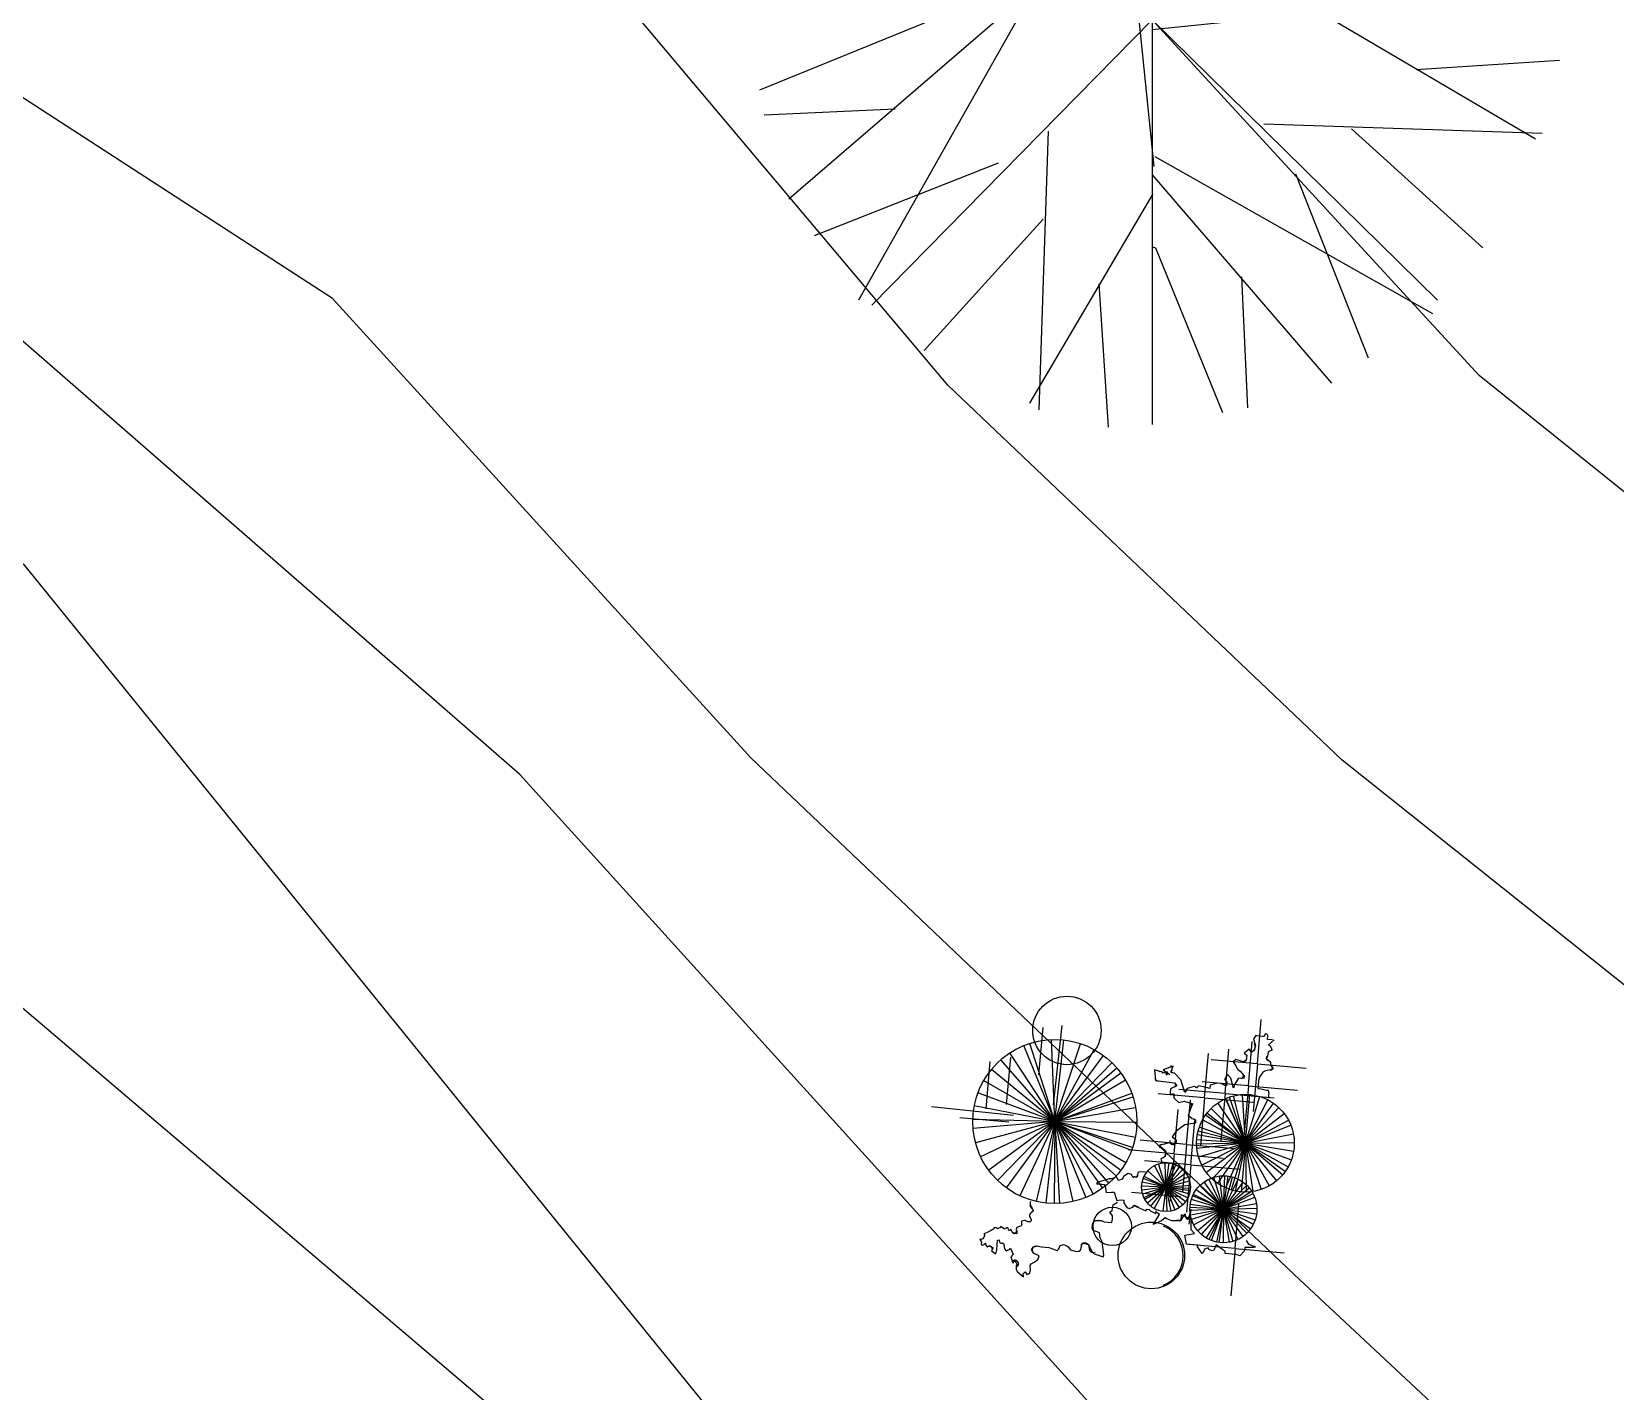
# Model space of a CAD drawing. Header units: millimetres. Extents: x 387 to 811, y 539 to 827.
# Drawn here: x 621.5 to 628.08, y 713.77 to 719.42 of the extents above; entities that cross this region are included whole.
import ezdxf

# ---------------------------------------------------------------- set-up
doc = ezdxf.new("R2010")
doc.units = ezdxf.units.MM
for name, color, linetype in [('12', 115, 'Continuous'), ('cuvas de nível', 51, 'Continuous'), ('vegetação', 112, 'Continuous')]:
    doc.layers.add(name, color=color, linetype=linetype)

# ---------------------------------------------------------------- blocks, each defined once
blk = doc.blocks.new('T2', base_point=(179.76, 122.92))
for p, q in [((179.76, 122.92), (179.76, 182.32)), ((187.6, 161.67), (186.23, 182.74)), ((166.66, 160.66), (165.76, 179.9)), ((179.27, 156.4), (169.42, 180.59)), ((179.68, 148.48), (197.76, 179.21)), ((179.77, 145.68), (153.43, 176.25)), ((158.72, 145.53), (148.04, 172.54)), ((179.38, 143.01), (138.6, 166.06)), ((137.87, 164.08), (179.76, 122.92)), ((150.5, 138.92), (131.2, 156.4)), ((179.76, 156.27), (179.27, 156.4)), ((181.73, 122.9), (179.52, 144.47)), ((163.39, 138.18), (122.51, 139.57))]:
    blk.add_line(p, q)
blk = doc.blocks.new('AHUA1PL2')
for p, q in [((0, 0), (0, 1.6829)), ((0.2221, 1.0978), (0.1833, 1.6947)), ((-0.3713, 1.0693), (-0.3968, 1.6144)), ((-0.0139, 0.9484), (-0.2932, 1.634)), ((-0.0024, 0.7242), (0.5099, 1.5949)), ((0.0003, 0.6449), (-0.7461, 1.511)), ((-0.5963, 0.6406), (-0.8989, 1.4057)), ((-0.0108, 0.5691), (-1.1663, 1.2222)), ((-1.187, 1.1662), (0, 0)), ((-0.8293, 0.4533), (-1.376, 0.9485)), ((-0.0001, 0.9449), (-0.0139, 0.9484)), ((0.0558, -0.0005), (-0.007, 0.6104)), ((-0.464, 0.4323), (-1.6222, 0.4717))]:
    blk.add_line(p, q)
at = {"xscale": 0.02833333322, "yscale": 0.02833333322, "zscale": 0.02833333322}
for p, rotation in [((0, 0.0148), 269.9999999999999), ((0, 0), 89.99999999999999), ((0, 0), 180)]:
    blk.add_blockref('T2', p, dxfattribs=dict(at, rotation=rotation))

msp = doc.modelspace()

# ---------------------------------------------------------------- linework, layer by layer
at = {"layer": '12'}
for p, q in [((623.5282, 716.3334, 99.02), (620.1082, 719.3134, 99)), ((627.4982, 711.9534, 99.04), (623.5282, 716.3334, 99.02))]:
    msp.add_line(p, q, dxfattribs=at)
msp.add_polyline3d([(599.8041, 731.7035, 92.2875), (603.4982, 729.1634, 92.81), (609.6882, 724.9634, 93.43), (620.9282, 715.8134, 94.5), (625.0682, 712.2934, 94.93), (628.6982, 708.6734, 94.97), (634.9407, 702.0188, 95.0318)], dxfattribs=at)
at = {"layer": 'cuvas de nível'}
for points in [[(638.9351, 693.2146, 97), (640.8982, 695.0534, 97), (640.4882, 697.0034, 97), (639.7382, 699.6734, 97), (633.9682, 707.3934, 97), (628.8782, 712.2634, 97), (626.7482, 714.2534, 97), (624.4882, 716.4034, 97), (622.7482, 718.3134, 97), (617.9682, 721.4134, 97), (612.9982, 724.2734, 97), (608.5482, 727.8634, 97), (604.1582, 731.5534, 97), (599.8982, 735.4134, 97), (599.8041, 735.5318, 97)], [(633.3197, 693.2146, 96), (631.3682, 696.6534, 96), (628.3382, 700.9134, 96), (626.7682, 702.7834, 96), (625.3882, 704.9534, 96), (626.9182, 710.4834, 96), (621.4682, 717.2034, 96), (616.8782, 720.3134, 96), (612.3882, 723.6634, 96), (607.7882, 727.2534, 96), (602.8682, 731.0234, 96), (599.8041, 733.9482, 96)], [(644.9203, 693.2146, 99), (643.7082, 697.8134, 99), (643.9882, 700.0134, 99), (643.3982, 705.4134, 99), (641.9282, 707.0534, 99), (638.5282, 709.8734, 99), (633.3682, 713.7234, 99), (628.8882, 716.8934, 99), (627.5182, 717.9934, 99), (626.1582, 719.4734, 99), (624.5782, 721.4834, 99), (619.6382, 724.7734, 99), (614.3182, 727.5034, 99), (609.3382, 730.7334, 99), (609.0092, 730.9755, 99)], [(643.6823, 693.2146, 98), (642.6882, 699.3534, 98), (643.3782, 701.3634, 98), (642.9182, 702.7034, 98), (640.6882, 705.7934, 98), (639.0282, 705.9134, 98), (635.3682, 709.2934, 98), (631.3082, 712.7834, 98), (628.1782, 715.4134, 98), (626.9482, 716.3934, 98), (625.3082, 717.9534, 98), (623.6682, 719.9034, 98), (618.7982, 723.0934, 98), (613.6582, 725.8934, 98), (608.9482, 729.3034, 98), (608.9182, 729.3269, 98)]]:
    msp.add_polyline3d(points, dxfattribs=at)
at = {"layer": 'vegetação'}
for p, q in [((626.5957, 715.1299, 97), (626.6118, 715.314, 97)), ((625.703, 715.2813, 97), (625.6857, 715.0838, 97)), ((625.7529, 714.89, 97), (625.7394, 715.2311, 97)), ((625.7827, 715.2902, 97), (625.7465, 714.9594, 97)), ((625.7529, 714.89, 97), (625.79, 715.2294, 97)), ((625.7529, 714.89, 97), (625.5663, 715.1759, 97)), ((625.7529, 714.89, 97), (625.624, 715.2061, 97)), ((625.7529, 714.89, 97), (625.6491, 715.2152, 97)), ((625.7529, 714.89, 97), (625.8601, 715.2141, 97)), ((625.7529, 714.89, 97), (625.8601, 715.2141, 97)), ((625.7529, 714.89, 97), (625.9163, 715.1898, 97)), ((625.7529, 714.89, 97), (625.955, 715.1651, 97)), ((626.376, 714.9889, 97), (626.3921, 715.173, 97)), ((626.4613, 715.007, 97), (626.4774, 715.1911, 97)), ((626.5586, 715.0385, 97), (626.5747, 715.2226, 97)), ((625.4834, 715.1403, 97), (625.4661, 714.9428, 97)), ((625.7529, 714.89, 97), (625.4891, 715.1067, 97)), ((625.7529, 714.89, 97), (625.5284, 715.1472, 97)), ((625.5686, 715.1583, 97), (625.5513, 714.9609, 97)), ((625.7529, 714.89, 97), (625.9907, 715.135, 97)), ((625.7529, 714.89, 97), (626.0112, 715.1132, 97)), ((626.5957, 715.1299, 97), (626.4031, 715.1468, 97)), ((626.5957, 715.1299, 97), (626.5784, 714.9325, 97)), ((626.5957, 715.1299, 97), (626.7993, 715.1121, 97)), ((625.7529, 714.89, 97), (625.457, 715.0603, 97)), ((625.7529, 714.89, 97), (626.0278, 715.0925, 97)), ((625.7529, 714.89, 97), (626.0469, 715.0635, 97)), ((626.5586, 715.0385, 97), (626.366, 715.0554, 97)), ((626.5586, 715.0385, 97), (626.5413, 714.8411, 97)), ((626.5586, 715.0385, 97), (626.7623, 715.0207, 97)), ((625.7529, 714.89, 97), (625.433, 715.0093, 97)), ((625.7529, 714.89, 97), (626.0732, 715.0083, 97)), ((625.7529, 714.89, 97), (626.0786, 714.9923, 97)), ((626.376, 714.9889, 97), (626.1834, 715.0058, 97)), ((626.4613, 715.007, 97), (626.2687, 715.0238, 97)), ((626.3009, 714.7952, 97), (626.317, 714.9793, 97)), ((626.376, 714.9889, 97), (626.3588, 714.7915, 97)), ((626.376, 714.9889, 97), (626.5797, 714.9711, 97)), ((626.546, 714.7998, 97), (626.4312, 714.9677, 97)), ((626.4613, 715.007, 97), (626.444, 714.8096, 97)), ((626.4613, 715.007, 97), (626.6649, 714.9892, 97)), ((626.546, 714.7998, 97), (626.463, 714.9855, 97)), ((626.546, 714.7998, 97), (626.4652, 714.9864, 97)), ((626.546, 714.7998, 97), (626.48, 714.9922, 97)), ((626.546, 714.7998, 97), (626.497, 714.9972, 97)), ((626.546, 714.7998, 97), (626.5335, 715.0028, 97)), ((626.546, 714.7998, 97), (626.5637, 715.0024, 97)), ((626.546, 714.7998, 97), (626.6056, 714.9942, 97)), ((626.546, 714.7998, 97), (626.6056, 714.9942, 97)), ((626.546, 714.7998, 97), (626.6394, 714.9805, 97)), ((626.546, 714.7998, 97), (626.6628, 714.9663, 97)), ((625.2401, 714.9533, 97), (625.5814, 714.916, 97)), ((625.3575, 714.9073, 97), (625.5612, 714.8895, 97)), ((625.7529, 714.89, 97), (625.4116, 714.899, 97)), ((625.7529, 714.89, 97), (625.4178, 714.955, 97)), ((625.7529, 714.89, 97), (626.0891, 714.9492, 97)), ((626.2502, 714.756, 97), (626.2663, 714.9401, 97)), ((626.546, 714.7998, 97), (626.3676, 714.8974, 97)), ((626.546, 714.7998, 97), (626.3796, 714.9166, 97)), ((626.546, 714.7998, 97), (626.3861, 714.9255, 97)), ((626.546, 714.7998, 97), (626.4031, 714.9445, 97)), ((626.546, 714.7998, 97), (626.6844, 714.9488, 97)), ((626.546, 714.7998, 97), (626.707, 714.924, 97)), ((626.546, 714.7998, 97), (626.7253, 714.8958, 97)), ((625.7529, 714.89, 97), (625.4127, 714.8612, 97)), ((625.7529, 714.89, 97), (625.4233, 714.8009, 97)), ((625.7529, 714.89, 97), (625.4445, 714.7435, 97)), ((625.7529, 714.89, 97), (625.4781, 714.6874, 97)), ((625.7529, 714.89, 97), (625.5152, 714.645, 97)), ((625.7529, 714.89, 97), (625.5508, 714.6148, 97)), ((625.7529, 714.89, 97), (625.6076, 714.581, 97)), ((625.7529, 714.89, 97), (625.6752, 714.5575, 97)), ((625.7529, 714.89, 97), (625.7158, 714.5506, 97)), ((625.7529, 714.89, 97), (625.7511, 714.5486, 97)), ((625.7529, 714.89, 97), (625.9774, 714.6328, 97)), ((625.7529, 714.89, 97), (625.9521, 714.6127, 97)), ((625.7529, 714.89, 97), (626.0088, 714.664, 97)), ((625.7529, 714.89, 97), (626.0728, 714.7707, 97)), ((625.7529, 714.89, 97), (626.077, 714.7828, 97)), ((625.7529, 714.89, 97), (626.0488, 714.7196, 97)), ((625.7529, 714.89, 97), (626.028, 714.6878, 97)), ((625.7529, 714.89, 97), (626.0881, 714.8249, 97)), ((625.7529, 714.89, 97), (626.0943, 714.8882, 97)), ((625.7529, 714.89, 97), (626.0943, 714.8882, 97)), ((625.7529, 714.89, 97), (625.828, 714.5569, 97)), ((625.7529, 714.89, 97), (625.8818, 714.5738, 97)), ((625.7529, 714.89, 97), (625.9131, 714.5885, 97)), ((625.7529, 714.89, 97), (625.7721, 714.5491, 97)), ((626.3189, 714.7099, 97), (626.335, 714.894, 97)), ((626.546, 714.7998, 97), (626.3456, 714.8342, 97)), ((626.546, 714.7998, 97), (626.3491, 714.8507, 97)), ((626.546, 714.7998, 97), (626.354, 714.8667, 97)), ((626.546, 714.7998, 97), (626.7352, 714.8744, 97)), ((626.546, 714.7998, 97), (626.7454, 714.8394, 97)), ((626.2502, 714.756, 97), (626.0576, 714.7728, 97)), ((626.3009, 714.7952, 97), (626.1083, 714.8121, 97)), ((626.3009, 714.7952, 97), (626.2836, 714.5978, 97)), ((626.3009, 714.7952, 97), (626.5046, 714.7774, 97)), ((626.546, 714.7998, 97), (626.3427, 714.7965, 97)), ((626.546, 714.7998, 97), (626.3432, 714.8147, 97)), ((626.546, 714.7998, 97), (626.3438, 714.7783, 97)), ((626.546, 714.7998, 97), (626.3509, 714.7425, 97)), ((626.546, 714.7998, 97), (626.3643, 714.7086, 97)), ((626.546, 714.7998, 97), (626.3835, 714.6776, 97)), ((626.546, 714.7998, 97), (626.4079, 714.6506, 97)), ((626.546, 714.7998, 97), (626.4292, 714.6334, 97)), ((626.546, 714.7998, 97), (626.4635, 714.614, 97)), ((626.546, 714.7998, 97), (626.4864, 714.6055, 97)), ((626.546, 714.7998, 97), (626.504, 714.6009, 97)), ((626.546, 714.7998, 97), (626.5283, 714.5973, 97)), ((626.546, 714.7998, 97), (626.7493, 714.8032, 97)), ((626.546, 714.7998, 97), (626.7493, 714.8032, 97)), ((626.546, 714.7998, 97), (626.5493, 714.5965, 97)), ((626.546, 714.7998, 97), (626.5766, 714.5988, 97)), ((626.546, 714.7998, 97), (626.612, 714.6075, 97)), ((626.546, 714.7998, 97), (626.7013, 714.6686, 97)), ((626.546, 714.7998, 97), (626.6754, 714.643, 97)), ((626.546, 714.7998, 97), (626.6453, 714.6224, 97)), ((626.546, 714.7998, 97), (626.7124, 714.683, 97)), ((626.546, 714.7998, 97), (626.7244, 714.7022, 97)), ((626.546, 714.7998, 97), (626.7466, 714.7668, 97)), ((626.546, 714.7998, 97), (626.7375, 714.7315, 97)), ((626.3189, 714.7099, 97), (626.1263, 714.7268, 97)), ((626.2156, 714.6172, 97), (626.168, 714.7071, 97)), ((626.2156, 714.6172, 97), (626.168, 714.7071, 97)), ((626.2156, 714.6172, 97), (626.1848, 714.7141, 97)), ((626.2156, 714.6172, 97), (626.2119, 714.7188, 97)), ((626.2156, 714.6172, 97), (626.2287, 714.7181, 97)), ((626.2156, 714.6172, 97), (626.2451, 714.7145, 97)), ((626.2156, 714.6172, 97), (626.2562, 714.7105, 97)), ((626.2156, 714.6172, 97), (626.2721, 714.7018, 97)), ((626.2502, 714.756, 97), (626.2329, 714.5586, 97)), ((626.2502, 714.756, 97), (626.4539, 714.7382, 97)), ((626.3189, 714.7099, 97), (626.3016, 714.5125, 97)), ((626.3189, 714.7099, 97), (626.5226, 714.6921, 97)), ((626.2156, 714.6172, 97), (626.1162, 714.6386, 97)), ((626.2156, 714.6172, 97), (626.1207, 714.6535, 97)), ((626.2156, 714.6172, 97), (626.1243, 714.6619, 97)), ((626.2156, 714.6172, 97), (626.1395, 714.6846, 97)), ((626.2156, 714.6172, 97), (626.2863, 714.6903, 97)), ((626.2156, 714.6172, 97), (626.2863, 714.6903, 97)), ((626.2156, 714.6172, 97), (626.2982, 714.6765, 97)), ((626.2156, 714.6172, 97), (626.3075, 714.6608, 97)), ((626.2156, 714.6172, 97), (626.3138, 714.6437, 97)), ((626.4545, 714.5252, 97), (626.374, 714.6389, 97)), ((626.4545, 714.5252, 97), (626.3939, 714.6506, 97)), ((626.4545, 714.5252, 97), (626.4153, 714.6589, 97)), ((626.4545, 714.5252, 97), (626.4379, 714.6635, 97)), ((626.4545, 714.5252, 97), (626.4609, 714.6643, 97)), ((626.4545, 714.5252, 97), (626.474, 714.6631, 97)), ((626.4545, 714.5252, 97), (626.4923, 714.6592, 97)), ((626.4545, 714.5252, 97), (626.5157, 714.6503, 97)), ((626.4545, 714.5252, 97), (626.537, 714.6374, 97)), ((626.0726, 714.5967, 97), (626.2763, 714.5789, 97)), ((626.2156, 714.6172, 97), (626.1141, 714.6219, 97)), ((626.2156, 714.6172, 97), (626.1147, 714.6051, 97)), ((626.2156, 714.6172, 97), (626.1181, 714.5887, 97)), ((626.2156, 714.6172, 97), (626.1241, 714.573, 97)), ((626.2156, 714.6172, 97), (626.128, 714.5656, 97)), ((626.2156, 714.6172, 97), (626.1387, 714.5508, 97)), ((626.2156, 714.6172, 97), (626.1518, 714.5381, 97)), ((626.2156, 714.6172, 97), (626.1669, 714.528, 97)), ((626.2156, 714.6172, 97), (626.2026, 714.5164, 97)), ((626.2156, 714.6172, 97), (626.3169, 714.6257, 97)), ((626.2156, 714.6172, 97), (626.2975, 714.557, 97)), ((626.2156, 714.6172, 97), (626.3135, 714.5896, 97)), ((626.2156, 714.6172, 97), (626.3163, 714.603, 97)), ((626.2156, 714.6172, 97), (626.307, 714.5726, 97)), ((626.2156, 714.6172, 97), (626.3172, 714.6126, 97)), ((626.2156, 714.6172, 97), (626.2522, 714.5224, 97)), ((626.2156, 714.6172, 97), (626.2196, 714.5157, 97)), ((626.2156, 714.6172, 97), (626.236, 714.5176, 97)), ((626.2156, 714.6172, 97), (626.2194, 714.5156, 97)), ((626.2156, 714.6172, 97), (626.2711, 714.5321, 97)), ((626.2156, 714.6172, 97), (626.2854, 714.5433, 97)), ((626.4545, 714.5252, 97), (626.3267, 714.5807, 97)), ((626.4545, 714.5252, 97), (626.3296, 714.5869, 97)), ((626.4545, 714.5252, 97), (626.3415, 714.6066, 97)), ((626.4545, 714.5252, 97), (626.3564, 714.6241, 97)), ((626.4545, 714.5252, 97), (626.5513, 714.6253, 97)), ((626.4545, 714.5252, 97), (626.5612, 714.6147, 97)), ((626.4545, 714.5252, 97), (626.5712, 714.6012, 97)), ((626.4545, 714.5252, 97), (626.5775, 714.5905, 97)), ((626.4545, 714.5252, 97), (626.5845, 714.5752, 97)), ((626.4545, 714.5252, 97), (626.3152, 714.5201, 97)), ((626.4545, 714.5252, 97), (626.3153, 714.5323, 97)), ((626.4545, 714.5252, 97), (626.3165, 714.5447, 97)), ((626.4545, 714.5252, 97), (626.3172, 714.5011, 97)), ((626.4545, 714.5252, 97), (626.3211, 714.5655, 97)), ((626.4545, 714.5252, 97), (626.3217, 714.4829, 97)), ((626.4545, 714.5252, 97), (626.3314, 714.4599, 97)), ((626.4545, 714.5252, 97), (626.3314, 714.4599, 97)), ((626.4545, 714.5252, 97), (626.3477, 714.4356, 97)), ((626.4545, 714.5252, 97), (626.3622, 714.4208, 97)), ((626.4545, 714.5252, 97), (626.3826, 714.4058, 97)), ((626.4545, 714.5252, 97), (626.3933, 714.4, 97)), ((626.4545, 714.5252, 97), (626.4032, 714.3956, 97)), ((626.4545, 714.5252, 97), (626.4253, 714.389, 97)), ((626.4545, 714.5252, 97), (626.4349, 714.3872, 97)), ((626.4545, 714.5252, 97), (626.4536, 714.3859, 97)), ((626.4545, 714.5252, 97), (626.5917, 714.5492, 97)), ((626.4545, 714.5252, 97), (626.5937, 714.5303, 97)), ((626.4545, 714.5252, 97), (626.5525, 714.4262, 97)), ((626.4545, 714.5252, 97), (626.5675, 714.4437, 97)), ((626.4545, 714.5252, 97), (626.5793, 714.4634, 97)), ((626.4545, 714.5252, 97), (626.5924, 714.5056, 97)), ((626.4545, 714.5252, 97), (626.5867, 714.4813, 97)), ((626.4545, 714.5252, 97), (626.5349, 714.4114, 97)), ((626.4545, 714.5252, 97), (626.4936, 714.3915, 97)), ((626.4545, 714.5252, 97), (626.4785, 714.388, 97)), ((626.4545, 714.5252, 97), (626.4785, 714.388, 97)), ((626.4545, 714.5252, 97), (626.5151, 714.3997, 97)), ((626.5031, 714.3624, 97), (626.5192, 714.5465, 97)), ((626.5031, 714.3624, 97), (626.3105, 714.3793, 97)), ((626.5031, 714.3624, 97), (626.4858, 714.165, 97)), ((626.5031, 714.3624, 97), (626.7067, 714.3446, 97))]:
    msp.add_line(p, q, dxfattribs=at)
at = {"layer": 'vegetação', "elevation": 97}
for points in [[(626.659, 715.23), (626.6373, 715.2319), (626.6373, 715.2319), (626.6386, 715.2464), (626.6389, 715.25), (626.6356, 715.2539), (626.6284, 715.2545), (626.6238, 715.244), (626.6202, 715.2443), (626.6058, 715.2456), (626.595, 715.2465), (626.5877, 715.2472), (626.5793, 715.2333), (626.5849, 715.2146), (626.5879, 715.2071), (626.5824, 715.1857), (626.5709, 715.1794), (626.561, 715.1912), (626.5414, 715.1747), (626.5516, 715.1666), (626.5497, 715.1449), (626.5382, 715.1386), (626.5064, 715.1487), (626.4946, 715.1388), (626.5012, 715.1309), (626.5075, 715.1195), (626.5137, 715.108), (626.5239, 715.0998), (626.5404, 715.0802), (626.5395, 715.0693), (626.5178, 715.0712), (626.5008, 715.0436), (626.496, 715.0294), (626.485, 715.0704), (626.4718, 715.0862), (626.4591, 715.0654), (626.469, 715.0536), (626.4677, 715.0392), (626.4431, 715.0486), (626.4286, 715.0499), (626.3988, 715.0416), (626.3976, 715.0271), (626.3834, 715.032), (626.3513, 715.0384), (626.3434, 715.0319), (626.3329, 715.0364), (626.3031, 715.0281), (626.2943, 715.0107), (626.2771, 715.0631), (626.2504, 715.091), (626.2363, 715.0958), (626.2457, 715.1205), (626.2044, 715.1059), (626.2317, 715.0853), (626.168, 715.1055), (626.1714, 715.0615), (626.2505, 715.0509), (626.2604, 715.0391), (626.2339, 715.0269), (626.2323, 715.0088), (626.2392, 715.0046), (626.25, 715.0036), (626.2488, 714.9892), (626.2553, 714.9813), (626.2688, 714.9692), (626.2911, 714.9745), (626.3266, 714.9641), (626.322, 714.9536), (626.3077, 714.9148), (626.3146, 714.9106), (626.3248, 714.9024), (626.3389, 714.8975), (626.3377, 714.8831), (626.3193, 714.881), (626.2934, 714.876), (626.2584, 714.8499), (626.2418, 714.8259), (626.2556, 714.8174), (626.2579, 714.8026), (626.2461, 714.7928), (626.2287, 714.8016), (626.1877, 714.7906), (626.2081, 714.7742), (626.2147, 714.7664), (626.2135, 714.7519), (626.2135, 714.7519), (626.2128, 714.7447), (626.1938, 714.7354), (626.1965, 714.7243)], [(626.6662, 715.2294), (626.6426, 715.2096), (626.6496, 715.2053), (626.6555, 715.1903), (626.6552, 715.1866), (626.6401, 715.1807), (626.6385, 715.1626), (626.634, 715.1521), (626.6475, 715.14), (626.6508, 715.136), (626.6498, 715.1252), (626.6597, 715.1134), (626.6591, 715.1062), (626.6296, 715.1015), (626.6181, 715.0952), (626.6014, 715.0712), (626.5977, 715.0278), (626.6121, 715.0266), (626.6334, 715.021), (626.6406, 715.0204), (626.643, 715.0056), (626.6427, 715.002), (626.642, 714.9948), (626.6414, 714.9876)], [(626.1307, 714.679), (626.1054, 714.6813), (626.0979, 714.6783), (626.0966, 714.6638), (626.0963, 714.6602), (626.078, 714.6582), (626.0717, 714.6696), (626.0576, 714.6745), (626.0383, 714.6616), (626.0379, 714.658), (626.0337, 714.6511), (626.0186, 714.6452), (626.0186, 714.6452), (626.0091, 714.6606), (625.9901, 714.6513), (625.9793, 714.6522), (625.953, 714.6436), (625.9307, 714.6383), (625.9265, 714.6314), (625.9482, 714.6295), (625.959, 714.6285), (625.962, 714.621), (625.967, 714.5951), (625.9889, 714.5968), (625.9962, 714.5961), (625.9998, 714.5958), (626.0084, 714.5696), (626.0114, 714.562), (626.0261, 714.5644), (626.0261, 714.5644), (626.0406, 714.5631), (626.0396, 714.5523), (626.0525, 714.533), (626.063, 714.5284), (626.078, 714.5344), (626.0823, 714.5413), (626.1312, 714.5188), (626.1355, 714.5257), (626.1463, 714.5247), (626.1529, 714.5169), (626.1739, 714.5078), (626.1749, 714.5186)], [(625.652, 714.5569), (625.6506, 714.5546), (625.6505, 714.5534), (625.6502, 714.5498), (625.65, 714.5474), (625.6498, 714.545), (625.6521, 714.5436), (625.6529, 714.5399), (625.655, 714.5361), (625.6572, 714.5335), (625.6593, 714.5298), (625.6613, 714.5248), (625.6633, 714.521), (625.663, 714.5174), (625.6565, 714.5119), (625.6564, 714.5107), (625.6539, 714.5097), (625.6499, 714.5053), (625.6483, 714.5006), (625.6479, 714.4958), (625.651, 714.4907), (625.655, 714.4807), (625.6547, 714.4771), (625.6507, 714.4727), (625.641, 714.4723), (625.6294, 714.4781), (625.627, 714.4783), (625.6148, 714.4758), (625.6143, 714.471), (625.6151, 714.4661), (625.616, 714.4624), (625.6131, 714.4567), (625.6056, 714.4537), (625.5956, 714.4498), (625.5926, 714.4428), (625.5934, 714.4379), (625.5952, 714.4317), (625.5945, 714.4233), (625.5768, 714.4285), (625.5708, 714.4423), (625.5708, 714.4423), (625.5696, 714.4424), (625.5679, 714.4365), (625.5655, 714.4367), (625.5655, 714.4367), (625.5631, 714.4369), (625.5597, 714.4396), (625.5598, 714.4408), (625.5592, 714.4469), (625.5581, 714.4482), (625.5557, 714.4484), (625.5533, 714.4486), (625.5495, 714.4466), (625.5481, 714.4443), (625.542, 714.4436), (625.5272, 714.4533), (625.5272, 714.4533), (625.5293, 714.4507), (625.5154, 714.4435), (625.5132, 714.4449), (625.5086, 714.4477), (625.4991, 714.4498), (625.5002, 714.4485), (625.4998, 714.4437), (625.4959, 714.4404), (625.4884, 714.4374), (625.4873, 714.4387), (625.4858, 714.4353), (625.4719, 714.428), (625.4582, 714.4232), (625.4626, 714.418), (625.4583, 714.4111), (625.4567, 714.4065), (625.4539, 714.4019), (625.4502, 714.401), (625.4477, 714.4), (625.4417, 714.4005), (625.4426, 714.3969), (625.4449, 714.3955), (625.447, 714.3917), (625.4491, 714.3879), (625.4474, 714.3832), (625.447, 714.3784), (625.4528, 714.3755), (625.4579, 714.3786), (625.4605, 714.3808), (625.4644, 714.3841), (625.4667, 714.3827), (625.464, 714.3793), (625.4715, 714.369), (625.4727, 714.3689), (625.4778, 714.3721), (625.4826, 714.3717), (625.4965, 714.3644), (625.4893, 714.3518), (625.5075, 714.3394), (625.5126, 714.3558), (625.5134, 714.3786), (625.5148, 714.3954), (625.52, 714.3985), (625.5222, 714.3971), (625.5249, 714.386), (625.5284, 714.3845), (625.538, 714.3837), (625.5403, 714.3835), (625.5431, 714.3736), (625.5428, 714.37), (625.5443, 714.3602), (625.5509, 714.3524), (625.556, 714.3556), (625.566, 714.3595), (625.5687, 714.3629), (625.5767, 714.3441), (625.5797, 714.3367), (625.5744, 714.3311), (625.5702, 714.3254), (625.5801, 714.3005), (625.5821, 714.3087), (625.5881, 714.3094), (625.5924, 714.303), (625.5955, 714.2967), (625.5926, 714.2909), (625.5924, 714.2753), (625.5975, 714.2652), (625.6222, 714.2438), (625.621, 714.2571), (625.6301, 714.2648), (625.6363, 714.2534), (625.6476, 714.2584), (625.6513, 714.2725), (625.6504, 714.2907), (625.6548, 714.2988), (625.6673, 714.3049), (625.6829, 714.3168), (625.6878, 714.332), (625.6727, 714.3382), (625.6657, 714.3412), (625.6563, 714.3577), (625.6645, 714.369), (625.6769, 714.3727), (625.6982, 714.3685), (625.7282, 714.3658), (625.7632, 714.3531), (625.7687, 714.3599), (625.7714, 714.3633), (625.776, 714.3749), (625.7896, 714.3786), (625.8036, 714.3737), (625.808, 714.3685), (625.819, 714.3567), (625.8426, 714.3498), (625.8535, 714.3513), (625.8599, 714.3555), (625.8635, 714.3685), (625.8643, 714.378), (625.8733, 714.3845), (625.8922, 714.3792), (625.8974, 714.3703), (625.9065, 714.3502), (625.9165, 714.3397), (625.9539, 714.3268), (625.957, 714.335), (625.9498, 714.3898), (625.9416, 714.4062), (625.9386, 714.427), (625.9246, 714.433), (625.9118, 714.4378), (625.909, 714.4476), (625.9108, 714.468), (625.9214, 714.4791), (625.9478, 714.478), (625.9582, 714.4723), (625.9906, 714.4706), (625.993, 714.4837), (625.993, 714.4981), (625.9823, 714.5135), (625.9913, 714.52), (625.9958, 714.5437), (626.0137, 714.5554)], [(625.6522, 714.5448), (625.6495, 714.5415), (625.6525, 714.5352), (625.6557, 714.5301), (625.661, 714.5224), (625.6618, 714.5175)], [(626.1, 714.5324), (626.1003, 714.5355), (626.0984, 714.535), (626.0959, 714.5353), (626.0947, 714.5354), (626.0942, 714.5366), (626.093, 714.5374), (626.0918, 714.5381), (626.0888, 714.5396), (626.0882, 714.5396), (626.0834, 714.5413), (626.0807, 714.5384), (626.0806, 714.5378), (626.0766, 714.5338)], [(626.5495, 714.3948), (626.5591, 714.3794), (626.5873, 714.3696), (626.5798, 714.3667), (626.5434, 714.3662), (626.5421, 714.3517), (626.5222, 714.3316), (626.5081, 714.3365), (626.5045, 714.3368), (626.4612, 714.3406), (626.4621, 714.3515), (626.4516, 714.356), (626.4243, 714.3766), (626.4152, 714.3556), (626.4076, 714.3526), (626.3935, 714.3575), (626.3905, 714.365), (626.3755, 714.359), (626.3706, 714.3449), (626.3667, 714.3416), (626.3472, 714.3688), (626.3479, 714.376), (626.301, 714.3801), (626.2933, 714.4172), (626.3339, 714.4246), (626.3208, 714.4403), (626.3209, 714.484), (626.2789, 714.5022), (626.2767, 714.4769), (626.2403, 714.4765), (626.2193, 714.4856), (626.2124, 714.4898), (626.1967, 714.4766), (626.1626, 714.4614), (626.188, 714.5029), (626.1778, 714.5111)], [(626.3118, 714.4629), (626.3208, 714.524), (626.3062, 714.4816), (626.2963, 714.4934), (626.2973, 714.5043), (626.2897, 714.5013), (626.277, 714.4805), (626.277, 714.4805), (626.2622, 714.4782), (626.2586, 714.4785)], [(625.6792, 714.3713), (625.6618, 714.3656)]]:
    msp.add_lwpolyline(points, dxfattribs=at)
at = {"layer": 'vegetação'}
for centre, radius in [((625.8035, 715.2691, 97), 0.1424), ((625.7529, 714.89, 97), 0.3414), ((626.546, 714.7998, 97), 0.2033), ((626.2156, 714.6172, 97), 0.1017), ((626.4545, 714.5252, 97), 0.1393), ((625.992, 714.4539, 97), 0.0799), ((626.1546, 714.3332, 97), 0.1385)]:
    msp.add_circle(centre, radius, dxfattribs=at)
for centre, radius, start, end in [((626.5371, 715.1537, 97), 0.0149, 234.08743, 25.9821), ((626.5636, 715.2019, 97), 0.0234, 321.99166, 28.00834), ((626.6416, 715.1536, 97), 0.00903, 110.51533, 282.1789), ((626.1928, 715.0865, 97), 0.0117, 14.56233, 118.52587), ((626.218, 715.0909, 97), 0.00531, 242.24827, 83.59079), ((626.2379, 715.1147, 97), 0.00579, 5.17697, 149.61605), ((626.2449, 715.0998, 97), 0.00752, 124.13002, 250.89862), ((626.6514, 715.1114, 97), 0.00708, 234.75331, 37.99469), ((626.1806, 715.0695, 97), 0.0104, 167.14283, 289.05093), ((626.2505, 715.0422, 97), 0.00661, 271.40863, 78.59137), ((626.3427, 715.0378, 97), 0.00618, 232.22828, 347.37496), ((626.4614, 715.0494, 97), 0.00851, 218.54659, 38.05143), ((626.5269, 715.0805, 97), 0.0107, 275.30904, 53.73312), ((626.2446, 714.9995, 97), 0.0052, 320.87715, 130.47557), ((626.2961, 715.0208, 97), 0.00531, 193.23458, 8.69272), ((626.3146, 714.9594, 97), 0.0083, 312.83145, 87.80722), ((626.3294, 714.8925, 97), 0.00899, 330.50273, 69.84559), ((626.1957, 714.7864, 97), 0.00725, 77.38633, 230.15935), ((626.2446, 714.8077, 97), 0.0135, 162.86592, 294.00968), ((626.244, 714.8091, 97), 0.015, 294.00968, 34.10834), ((626.2017, 714.7518, 97), 0.0123, 271.68165, 13.43918), ((626.0837, 714.6547, 97), 0.00542, 64.38637, 167.60242), ((626.0895, 714.6668, 97), 0.00792, 244.38637, 27.49387), ((625.5841, 714.4354, 97), 0.0104, 183.53355, 6.46645), ((625.9365, 714.4239, 97), 0.0543, 70.30734, 113.50402), ((626.1546, 714.3324, 97), 0.1328, 291.69903, 67.57938), ((625.481, 714.3595, 97), 0.0126, 1.77406, 123.49851), ((625.6752, 714.3555, 97), 0.0163, 92.67793, 261.5677), ((625.8788, 714.3682, 97), 0.0172, 351.56954, 158.19679), ((625.5871, 714.2983, 97), 0.0151, 311.06961, 145.23494), ((625.9135, 714.363, 97), 0.0179, 171.56954, 293.53005)]:
    msp.add_arc(centre, radius, start, end, dxfattribs=at)

# ---------------------------------------------------------------- block references
msp.add_blockref('AHUA1PL2', (626.1582, 719.4734, 99), dxfattribs=at)

doc.saveas('drawing.dxf')
